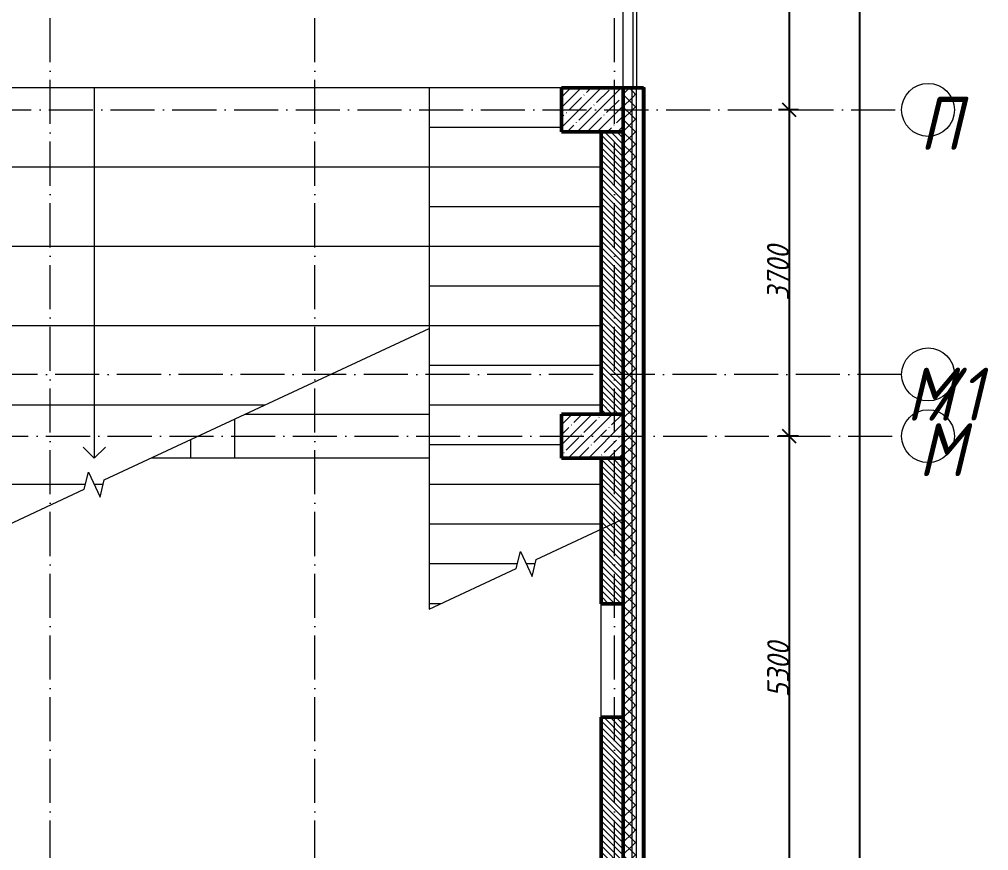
# Model space of a CAD drawing. Header units: millimetres. Extents: x -606178 to 312196, y -19338 to 632709.
# Drawn here: x -409131 to -398136, y 469875 to 479302 of the extents above; entities that cross this region are included whole.
import ezdxf

# ---------------------------------------------------------------- set-up
doc = ezdxf.new("R2010")
doc.units = ezdxf.units.MM
doc.linetypes.add('50_200_ШТРИХ_1Т_ш5_п1_п1_', pattern=[700, 500, -100, 0, -100])
for name, color, linetype, lineweight in [('A-____-____-DIMS', 7, 'Continuous', 9), ('A-WALL-____-MCUT-2', 7, 'Continuous', 50), ('A-WALL-____-MCUT-3', 7, 'Continuous', 9), ('A-WALL-____-OTLN', 7, 'Continuous', 9), ('A-WALL-____-PATT-1', 7, 'Continuous', 9), ('A-WALL-FNSH-MCUT-1', 7, 'Continuous', 9), ('I-WALL-____-OTLN', 7, 'Continuous', 9), ('S-COLS-____-MCUT', 7, 'Continuous', 50), ('S-COLS-____-OTLN', 7, 'Continuous', 9), ('S-GRID-____-IDEN', 7, 'Continuous', 9), ('S-GRID-____-OTLN-1', 7, '50_200_ШТРИХ_1Т_ш5_п1_п1_', 9), ('S-STRS-____-MBND', 7, 'Continuous', 9), ('S-STRS-____-OTLN-1', 7, 'Continuous', 9)]:
    doc.layers.add(name, color=color, linetype=linetype, lineweight=lineweight)
doc.styles.add('ISOCPEUR_I', font='isocpeui.ttf', dxfattribs={"width": 0.9, "height": 2.5})
doc.styles.add('ISOCPEUR_I_9', font='isocpeui.ttf', dxfattribs={"width": 0.9, "height": 250})
doc.dimstyles.new('ISO-2_5_0_9К_БОЛЬШОЙ_ОСИ', dxfattribs={"dimscale": 304.8, "dimtxt": 248.995294, "dimasz": 0.492126, "dimexe": 0.393701, "dimexo": 0, "dimgap": 0, "dimtad": 1, "dimdec": 0, "dimzin": 0, "dimdsep": 46, "dimtxsty": 'ISOCPEUR_I_9', "dimblk1": 'OBLIQUE', "dimblk2": 'OBLIQUE', "dimsah": 1, "dimcen": 0.09, "dimdle": 0.393701, "dimazin": 0, "dimtfac": 1, "dimtdec": 4, "dimtix": 1, "dimtmove": 0, "dimatfit": 3, "dimfxl": 1, "dimtvp": 1, "dimtolj": 1, "dimtzin": 0, "dimarcsym": 2})
pattern_1 = [(135, (-425830.77, 451794.26), (-35.35534, -35.35534), [])]
pattern_2 = [(45, (-425830.77, 451794.26), (-70.71068, 70.71068), []), (135, (-425830.77, 451794.26), (-70.71068, -70.71068), [])]

# ---------------------------------------------------------------- blocks, each defined once
blk = doc.blocks.new('BSC_Колонна _Прямоугольная - 500х700-V117-АР1_План отверстий 1 этажа в осях 1-64_А-ГГ')
at = {"layer": 'S-COLS-____-OTLN'}
h = blk.add_hatch(dxfattribs=at)
h.set_pattern_fill('FP_150', color=256, style=0, pattern_type=2)
h.set_pattern_definition([(315, (-22781.04, 23200), (114.04925, 114.04925), []), (315, (-22781.04, 23085.95), (114.04925, 114.04925), [201.613, -40.323, 3.353, -36.97])])
h.paths.add_polyline_path([(-250, 350), (-250, -350), (250, -350), (250, 350)], flags=0)
at = {"layer": 'S-COLS-____-MCUT'}
for p, q in [((250, 350), (-250, 350)), ((-250, 350), (-250, -350)), ((250, -350), (250, 350)), ((-250, -350), (250, -350))]:
    blk.add_line(p, q, dxfattribs=at)
blk = doc.blocks.new('BSC_Колонна _Прямоугольная - 500х700-V118-АР1_План отверстий 1 этажа в осях 1-64_А-ГГ')
at = {"layer": 'S-COLS-____-OTLN'}
h = blk.add_hatch(dxfattribs=at)
h.set_pattern_fill('FP_151', color=256, style=0, pattern_type=2)
h.set_pattern_definition([(315, (-26481.04, 23200), (114.04925, 114.04925), []), (315, (-26481.04, 23085.95), (114.04925, 114.04925), [201.613, -40.323, 3.353, -36.97])])
h.paths.add_polyline_path([(-250, -350), (250, -350), (250, 350), (-250, 350)], flags=0)
at = {"layer": 'S-COLS-____-MCUT'}
for p, q in [((250, 350), (-250, 350)), ((-250, 350), (-250, -350)), ((250, -350), (250, 350)), ((-250, -350), (250, -350))]:
    blk.add_line(p, q, dxfattribs=at)
blk = doc.blocks.new('Ось сетки - Круг_Ø6_00__ISO-2_5_0_9K_-25732049-АР1_План отверстий 1 этажа в осях 1-64_А-ГГ')
at = {"layer": 'S-GRID-____-IDEN'}
blk.add_circle((0, 0), 3, dxfattribs=at)
blk = doc.blocks.new('_Oblique')
at = {"color": 0, "linetype": 'ByBlock', "lineweight": -2}
blk.add_line((-0.5, -0.5), (0.5, 0.5), dxfattribs=at)
blk = doc.blocks.new('*D4246')
at = {"layer": 'A-____-____-DIMS', "color": 0, "lineweight": -2, "transparency": 16777216}
for p, q in [((-400398, 484395), (-400398, 478155)), ((-400292, 484275), (-400518, 484275)), ((-400292, 478275), (-400518, 478275))]:
    blk.add_line(p, q, dxfattribs=at)
at = {"layer": 'Defpoints', "color": 0, "transparency": 16777216}
for p in [(-400292, 484275), (-400398, 478275), (-400292, 478275)]:
    blk.add_point(p, dxfattribs=at)
at = {"layer": 'A-____-____-DIMS', "color": 0, "lineweight": -2, "transparency": 16777216, "xscale": 150, "yscale": 150, "zscale": 150}
for p, rotation in [((-400398, 484275), 90), ((-400398, 478275), 270)]:
    blk.add_blockref('_Oblique', p, dxfattribs=dict(at, rotation=rotation))
at = {"layer": 'A-____-____-DIMS', "color": 0, "transparency": 16777216, "insert": (-400523, 481275), "char_height": 250, "width": 758.48, "attachment_point": 5, "rotation": 90, "style": 'ISOCPEUR_I_9'}
blk.add_mtext('\\A1;6000', dxfattribs=at)
blk = doc.blocks.new('*D4247')
at = {"layer": 'A-____-____-DIMS', "color": 0, "lineweight": -2, "transparency": 16777216}
for p, q in [((-400398, 478395), (-400398, 474455)), ((-400292, 478275), (-400518, 478275)), ((-400292, 474575), (-400518, 474575))]:
    blk.add_line(p, q, dxfattribs=at)
at = {"layer": 'Defpoints', "color": 0, "transparency": 16777216}
for p in [(-400292, 478275), (-400398, 474575), (-400292, 474575)]:
    blk.add_point(p, dxfattribs=at)
at = {"layer": 'A-____-____-DIMS', "color": 0, "lineweight": -2, "transparency": 16777216, "xscale": 150, "yscale": 150, "zscale": 150}
for p, rotation in [((-400398, 478275), 90), ((-400398, 474575), 270)]:
    blk.add_blockref('_Oblique', p, dxfattribs=dict(at, rotation=rotation))
at = {"layer": 'A-____-____-DIMS', "color": 0, "transparency": 16777216, "insert": (-400525, 476425), "char_height": 250, "width": 758.48, "attachment_point": 5, "rotation": 90, "style": 'ISOCPEUR_I_9'}
blk.add_mtext('\\A1;3700', dxfattribs=at)
blk = doc.blocks.new('*D4248')
at = {"layer": 'A-____-____-DIMS', "color": 0, "lineweight": -2, "transparency": 16777216}
for p, q in [((-400398, 474695), (-400398, 469155)), ((-400292, 474575), (-400518, 474575)), ((-400292, 469275), (-400518, 469275))]:
    blk.add_line(p, q, dxfattribs=at)
at = {"layer": 'Defpoints', "color": 0, "transparency": 16777216}
for p in [(-400292, 474575), (-400398, 469275), (-400292, 469275)]:
    blk.add_point(p, dxfattribs=at)
at = {"layer": 'A-____-____-DIMS', "color": 0, "lineweight": -2, "transparency": 16777216, "xscale": 150, "yscale": 150, "zscale": 150}
for p, rotation in [((-400398, 474575), 90), ((-400398, 469275), 270)]:
    blk.add_blockref('_Oblique', p, dxfattribs=dict(at, rotation=rotation))
at = {"layer": 'A-____-____-DIMS', "color": 0, "transparency": 16777216, "insert": (-400523, 471925), "char_height": 250, "width": 758.48, "attachment_point": 5, "rotation": 90, "style": 'ISOCPEUR_I_9'}
blk.add_mtext('\\A1;5300', dxfattribs=at)
blk = doc.blocks.new('*D4250')
at = {"layer": 'A-____-____-DIMS', "color": 0, "lineweight": -2, "transparency": 16777216}
for p, q in [((-399598, 465855), (-399598, 499545)), ((-399704, 499425), (-399478, 499425)), ((-399704, 465975), (-399478, 465975))]:
    blk.add_line(p, q, dxfattribs=at)
at = {"layer": 'Defpoints', "color": 0, "transparency": 16777216}
for p in [(-399704, 499425), (-399598, 499425), (-399704, 465975)]:
    blk.add_point(p, dxfattribs=at)
at = {"layer": 'A-____-____-DIMS', "color": 0, "lineweight": -2, "transparency": 16777216, "xscale": 150, "yscale": 150, "zscale": 150}
for p, rotation in [((-399598, 499425), 90), ((-399598, 465975), 270)]:
    blk.add_blockref('_Oblique', p, dxfattribs=dict(at, rotation=rotation))
at = {"layer": 'A-____-____-DIMS', "color": 0, "transparency": 16777216, "insert": (-399723, 482700), "char_height": 250, "width": 971.08, "attachment_point": 5, "rotation": 90, "style": 'ISOCPEUR_I_9'}
blk.add_mtext('\\A1;33450', dxfattribs=at)

msp = doc.modelspace()

# ---------------------------------------------------------------- hatches: boundary and pattern name
at = {"layer": 'A-WALL-____-PATT-1'}
h = msp.add_hatch(dxfattribs=at)
h.set_pattern_fill('FP_1', color=256, style=0, pattern_type=2)
h.set_pattern_definition(pattern_2)
h.paths.add_polyline_path([(-402180.7712, 461325.3011), (-402180.7712, 463525.3011), (-402274.7712, 463525.3011), (-402274.7712, 463450.3011), (-402280.7712, 463450.3011), (-402280.7712, 461325.3011)], flags=0)
h.paths.add_polyline_path([(-402274.7712, 465325.3011), (-402180.7712, 465325.3011), (-402180.7712, 478525.3011), (-402280.7712, 478525.3011), (-402280.7712, 465400.3011), (-402274.7712, 465400.3011), (-402274.7712, 465331.3011)], flags=0)
h.paths.add_polyline_path([(-402274.7712, 483325.3011), (-402180.7712, 483325.3011), (-402180.7712, 484525.3011), (-402280.7712, 484525.3011), (-402280.7712, 483400.3011), (-402274.7712, 483400.3011), (-402274.7712, 483331.3011)], flags=0)
h.paths.add_polyline_path([(-402274.7712, 486325.3011), (-402180.7712, 486325.3011), (-402180.7712, 487525.3011), (-402274.7712, 487525.3011), (-402274.7712, 487450.3011), (-402280.7712, 487450.3011), (-402280.7712, 486400.3011), (-402274.7712, 486400.3011), (-402274.7712, 486331.3011)], flags=0)
h.paths.add_polyline_path([(-402180.7712, 489325.3011), (-402180.7712, 490525.3011), (-402280.7712, 490525.3011), (-402280.7712, 489400.3011), (-402274.7712, 489400.3011), (-402274.7712, 489325.3011)], flags=0)
h.paths.add_polyline_path([(-402274.7712, 492325.3011), (-402180.7712, 492325.3011), (-402180.7712, 493345.3011), (-402280.7712, 493345.3011), (-402280.7712, 492400.3011), (-402274.7712, 492400.3011), (-402274.7712, 492331.3011)], flags=0)
h = msp.add_hatch(dxfattribs=at)
h.set_pattern_fill('FP_1', color=256, style=0, pattern_type=2)
h.set_pattern_definition(pattern_2)
h.paths.add_polyline_path([(-402130.7712, 461325.3011), (-402130.7712, 463525.3011), (-402180.7712, 463525.3011), (-402180.7712, 461325.3011)], flags=0)
h.paths.add_polyline_path([(-402180.7712, 465325.3011), (-402130.7712, 465325.3011), (-402130.7712, 478525.3011), (-402180.7712, 478525.3011), (-402180.7712, 466288.6491)], flags=0)
h.paths.add_polyline_path([(-402130.7712, 483325.3011), (-402130.7712, 484525.3011), (-402180.7712, 484525.3011), (-402180.7712, 483325.3011)], flags=0)
h.paths.add_polyline_path([(-402130.7712, 486325.3011), (-402130.7712, 487525.3011), (-402180.7712, 487525.3011), (-402180.7712, 486325.3011)], flags=0)
h.paths.add_polyline_path([(-402180.7712, 489325.3011), (-402130.7712, 489325.3011), (-402130.7712, 490525.3011), (-402180.7712, 490525.3011), (-402180.7712, 490368.4809)], flags=0)
h.paths.add_polyline_path([(-402130.7712, 492325.3011), (-402130.7712, 493345.3011), (-402180.7712, 493345.3011), (-402180.7712, 492325.3011)], flags=0)
h = msp.add_hatch(dxfattribs=at)
h.set_pattern_fill('FP_3', color=256, style=0, pattern_type=2)
h.set_pattern_definition([(45, (-425830.77, 451794.26), (-85.5366, 85.5366), []), (45, (-425773.75, 451794.26), (-85.5366, 85.5366), [])])
h.paths.add_polyline_path([(-402030.7712, 461515.3011), (-402030.7712, 463525.3011), (-402050.7712, 463525.3011), (-402050.7712, 461515.3011)], flags=0)
h.paths.add_polyline_path([(-402030.7712, 465325.3011), (-402030.7712, 478525.3011), (-402050.7712, 478525.3011), (-402050.7712, 465325.3011)], flags=0)
h.paths.add_polyline_path([(-402050.7712, 483325.3011), (-402030.7712, 483325.3011), (-402030.7712, 484525.3011), (-402050.7712, 484525.3011), (-402050.7712, 483488.529)], flags=0)
h.paths.add_polyline_path([(-402030.7712, 486325.3011), (-402030.7712, 487525.3011), (-402050.7712, 487525.3011), (-402050.7712, 486325.3011)], flags=0)
h.paths.add_polyline_path([(-402030.7712, 489325.3011), (-402030.7712, 490525.3011), (-402050.7712, 490525.3011), (-402050.7712, 489325.3011)], flags=0)
h.paths.add_polyline_path([(-402030.7712, 492325.3011), (-402030.7712, 493345.3011), (-402050.7712, 493345.3011), (-402050.7712, 492325.3011)], flags=0)
h = msp.add_hatch(dxfattribs=at)
h.set_pattern_fill('FP_6', color=256, style=0, pattern_type=2)
h.set_pattern_definition(pattern_1)
h.paths.add_polyline_path([(-402280.7712, 474825.3011), (-402280.7712, 478025.3011), (-402530.7712, 478025.3011), (-402530.7712, 474825.3011)], flags=0)
h = msp.add_hatch(dxfattribs=at)
h.set_pattern_fill('FP_6', color=256, style=0, pattern_type=2)
h.set_pattern_definition(pattern_1)
h.paths.add_polyline_path([(-402280.7712, 469525.3011), (-402280.7712, 471386.3545), (-402530.7712, 471386.3545), (-402530.7712, 469525.3011)], flags=0)
h.paths.add_polyline_path([(-402280.7712, 472675.3011), (-402280.7712, 474325.3011), (-402530.7712, 474325.3011), (-402530.7712, 472675.3011)], flags=0)

# ---------------------------------------------------------------- linework, layer by layer
at = {"layer": 'A-WALL-____-MCUT-2'}
for p, q in [((-402050.7712, 478525.3011), (-402280.7712, 478525.3011)), ((-402050.7712, 478525.3011), (-402050.7712, 465325.3011)), ((-402530.7712, 478025.3011), (-402530.7712, 474825.3011)), ((-402280.7712, 478025.3011), (-402280.7712, 474825.3011)), ((-402530.7712, 474325.3011), (-402530.7712, 472675.3011)), ((-402280.7712, 474325.3011), (-402280.7712, 469525.3011)), ((-402530.7712, 472675.3011), (-402280.7712, 472675.3011)), ((-402530.7712, 471386.3545), (-402530.7712, 469525.3011)), ((-402280.7712, 471386.3545), (-402530.7712, 471386.3545))]:
    msp.add_line(p, q, dxfattribs=at)
at = {"layer": 'A-WALL-____-MCUT-3'}
for p, q in [((-402180.7712, 465325.3011), (-402180.7712, 478525.3011)), ((-402130.7712, 465325.3011), (-402130.7712, 478525.3011))]:
    msp.add_line(p, q, dxfattribs=at)
at = {"layer": 'A-WALL-____-OTLN'}
for p, q in [((-402280.7712, 478525.3011), (-402280.7712, 483325.3011)), ((-402170.7712, 483325.3011), (-402170.7712, 478525.3011)), ((-402130.7712, 483325.3011), (-402130.7712, 478525.3011)), ((-406690.7712, 474766.7303), (-406690.7712, 474325.3011)), ((-406565.1657, 474825.3011), (-404480.7712, 474825.3011)), ((-407190.7712, 474533.5765), (-407190.7712, 474325.3011)), ((-407190.7712, 474325.3011), (-407637.4191, 474325.3011)), ((-404480.7712, 474325.3011), (-406690.7712, 474325.3011))]:
    msp.add_line(p, q, dxfattribs=at)
at = {"layer": 'A-WALL-FNSH-MCUT-1'}
for p, q in [((-402030.7712, 478525.3011), (-402050.7712, 478525.3011)), ((-402030.7712, 465325.3011), (-402030.7712, 478525.3011))]:
    msp.add_line(p, q, dxfattribs=at)
at = {"layer": 'I-WALL-____-OTLN'}
msp.add_line((-402530.7712, 471386.3545), (-402530.7712, 472675.3011), dxfattribs=at)
at = {"layer": 'S-COLS-____-OTLN'}
msp.add_line((-406690.7712, 474325.3011), (-407190.7712, 474325.3011), dxfattribs=at)
at = {"layer": 'S-GRID-____-OTLN-1'}
for p, q in [((-408780.7712, 447311.6528), (-408780.7712, 501675.2188)), ((-405780.7712, 447311.6528), (-405780.7712, 501675.2188)), ((-402380.7712, 447311.6528), (-402380.7712, 501675.2188)), ((-430499.5414, 478275.3011), (-399123.032, 478275.3011)), ((-399123.032, 475275.3011), (-430499.5414, 475275.3011)), ((-417930.7712, 474575.3011), (-399123.032, 474575.3011))]:
    msp.add_line(p, q, dxfattribs=at)
at = {"layer": 'S-STRS-____-MBND'}
for p, q in [((-408167.4827, 474078.1284), (-404480.7712, 475797.2702)), ((-408394.0597, 473972.4738), (-408346.8053, 474166.9117)), ((-408346.8053, 474166.9117), (-408214.7371, 473883.6905)), ((-408214.7371, 473883.6905), (-408167.4827, 474078.1284)), ((-412080.7712, 472253.332), (-408394.0597, 473972.4738)), ((-403267.4827, 473178.1284), (-402280.7712, 473638.2396)), ((-403494.0597, 473072.4738), (-403446.8053, 473266.9117)), ((-403446.8053, 473266.9117), (-403314.7371, 472983.6905)), ((-403314.7371, 472983.6905), (-403267.4827, 473178.1284)), ((-404480.7712, 472612.3627), (-403494.0597, 473072.4738))]:
    msp.add_line(p, q, dxfattribs=at)
at = {"layer": 'S-STRS-____-OTLN-1'}
for p, q in [((-404480.7712, 478525.3011), (-411380.7712, 478525.3011)), ((-404480.7712, 478525.3011), (-411380.7712, 478525.3011)), ((-408280.7712, 478525.3011), (-408280.7712, 477625.3011)), ((-402980.7712, 478525.3011), (-404480.7712, 478525.3011)), ((-402980.7712, 478525.3011), (-404480.7712, 478525.3011)), ((-404480.7712, 478525.3011), (-404480.7712, 477625.3011)), ((-404480.7712, 478075.3011), (-404480.7712, 477625.3011)), ((-402980.7712, 478075.3011), (-404480.7712, 478075.3011)), ((-402980.7712, 478075.3011), (-404480.7712, 478075.3011)), ((-404480.7712, 477625.3011), (-412080.7712, 477625.3011)), ((-404480.7712, 477625.3011), (-412080.7712, 477625.3011)), ((-408280.7712, 477625.3011), (-408280.7712, 476725.3011)), ((-402530.7712, 477625.3011), (-404480.7712, 477625.3011)), ((-402530.7712, 477625.3011), (-404480.7712, 477625.3011)), ((-404480.7712, 477625.3011), (-404480.7712, 476725.3011)), ((-404480.7712, 477175.3011), (-404480.7712, 476725.3011)), ((-402530.7712, 477175.3011), (-404480.7712, 477175.3011)), ((-402530.7712, 477175.3011), (-404480.7712, 477175.3011)), ((-404480.7712, 476725.3011), (-412080.7712, 476725.3011)), ((-404480.7712, 476725.3011), (-412080.7712, 476725.3011)), ((-408280.7712, 476725.3011), (-408280.7712, 475825.3011)), ((-402530.7712, 476725.3011), (-404480.7712, 476725.3011)), ((-402530.7712, 476725.3011), (-404480.7712, 476725.3011)), ((-404480.7712, 476725.3011), (-404480.7712, 475825.3011)), ((-404480.7712, 476275.3011), (-404480.7712, 475825.3011)), ((-402530.7712, 476275.3011), (-404480.7712, 476275.3011)), ((-402530.7712, 476275.3011), (-404480.7712, 476275.3011)), ((-404480.7712, 475825.3011), (-412080.7712, 475825.3011)), ((-404480.7712, 475825.3011), (-412080.7712, 475825.3011)), ((-408280.7712, 475825.3011), (-408280.7712, 474925.3011)), ((-402530.7712, 475825.3011), (-404480.7712, 475825.3011)), ((-402530.7712, 475825.3011), (-404480.7712, 475825.3011)), ((-404480.7712, 475825.3011), (-404480.7712, 475797.2702)), ((-404480.7712, 475797.2702), (-404480.7712, 475375.3011)), ((-404480.7712, 475375.3011), (-404480.7712, 474925.3011)), ((-402530.7712, 475375.3011), (-404480.7712, 475375.3011)), ((-402530.7712, 475375.3011), (-404480.7712, 475375.3011)), ((-406350.715, 474925.3011), (-412080.7712, 474925.3011)), ((-406350.715, 474925.3011), (-412080.7712, 474925.3011)), ((-408280.7712, 474925.3011), (-408280.7712, 474325.3011)), ((-404480.7712, 474925.3011), (-404480.7712, 474475.3011)), ((-402530.7712, 474925.3011), (-404480.7712, 474925.3011)), ((-402530.7712, 474925.3011), (-404480.7712, 474925.3011)), ((-408280.7712, 474325.3011), (-408405.7712, 474450.3011)), ((-408280.7712, 474325.3011), (-408155.7712, 474450.3011)), ((-404480.7712, 474475.3011), (-404480.7712, 474025.3011)), ((-402980.7712, 474475.3011), (-404480.7712, 474475.3011)), ((-402980.7712, 474475.3011), (-404480.7712, 474475.3011)), ((-408381.221, 474025.3011), (-412080.7712, 474025.3011)), ((-408381.221, 474025.3011), (-412080.7712, 474025.3011)), ((-408180.3214, 474025.3011), (-408280.7712, 474025.3011)), ((-408180.3214, 474025.3011), (-408280.7712, 474025.3011)), ((-404480.7712, 474025.3011), (-404480.7712, 473575.3011)), ((-402530.7712, 474025.3011), (-404480.7712, 474025.3011)), ((-402530.7712, 474025.3011), (-404480.7712, 474025.3011)), ((-404480.7712, 473575.3011), (-404480.7712, 473125.3011)), ((-402530.7712, 473575.3011), (-404480.7712, 473575.3011)), ((-402530.7712, 473575.3011), (-404480.7712, 473575.3011)), ((-404480.7712, 473125.3011), (-404480.7712, 472675.3011)), ((-403481.221, 473125.3011), (-404480.7712, 473125.3011)), ((-403481.221, 473125.3011), (-404480.7712, 473125.3011)), ((-403280.3214, 473125.3011), (-403380.7712, 473125.3011)), ((-403280.3214, 473125.3011), (-403380.7712, 473125.3011)), ((-404480.7712, 472675.3011), (-404480.7712, 472612.3627)), ((-404345.7993, 472675.3011), (-404480.7712, 472675.3011)), ((-404345.7993, 472675.3011), (-404480.7712, 472675.3011))]:
    msp.add_line(p, q, dxfattribs=at)

# ---------------------------------------------------------------- block references
at = {"layer": 'S-COLS-____-OTLN', "rotation": 89.9999999999999}
for name, p in [('BSC_Колонна _Прямоугольная - 500х700-V118-АР1_План отверстий 1 этажа в осях 1-64_А-ГГ', (-402630.7712, 478275.3011)), ('BSC_Колонна _Прямоугольная - 500х700-V117-АР1_План отверстий 1 этажа в осях 1-64_А-ГГ', (-402630.7712, 474575.3011))]:
    msp.add_blockref(name, p, dxfattribs=at)
at = {"layer": 'S-GRID-____-IDEN', "xscale": 99.99999999999993, "yscale": 99.99999999999993, "zscale": 99.99999999999993}
for p, rotation in [((-398823.032, 478275.3011), 269.9999999999996), ((-398823.032, 475275.3011), 89.9999999999998), ((-398823.032, 474575.3011), 269.9999999999996)]:
    msp.add_blockref('Ось сетки - Круг_Ø6_00__ISO-2_5_0_9K_-25732049-АР1_План отверстий 1 этажа в осях 1-64_А-ГГ', p, dxfattribs=dict(at, rotation=rotation))

# ---------------------------------------------------------------- texts
at = {"layer": 'S-GRID-____-IDEN', "char_height": 600, "attachment_point": 1, "style": 'ISOCPEUR_I'}
for s, insert, width in [('\\fISOCPEUR|b0|i1|c204|p34|;\\W.9;П', (-398921.0115, 478421.9336), 223.670812), ('\\fISOCPEUR|b0|i1|c204|p34|;\\W.9;М', (-399070.6525, 475351.377), 252.531562), ('/1', (-398862.2931, 475351.377), 346.329), ('\\fISOCPEUR|b0|i1|c204|p34|;\\W.9;М', (-398932.7115, 474721.9336), 252.531562)]:
    msp.add_mtext(s, dxfattribs=dict(at, insert=insert, width=width))

# ---------------------------------------------------------------- dimensions: what is measured, and where the dimension line sits
at = {"layer": 'A-____-____-DIMS'}
for base, p1, p2, override, picture, middle in [((-399598.2379, 499425.3011), (-399704.3039, 465975.3011), (-399704.3039, 499425.3011), {"dimpost": '<>', "dimfxl": 33450}, '*D4250', (-399723.2379, 482700.3011)), ((-400398.2379, 478275.3011), (-400292.1719, 484275.3011), (-400292.1719, 478275.3011), {"dimpost": '<>', "dimfxl": 6000}, '*D4246', (-400523.2379, 481275.3011)), ((-400398.2379, 474575.3011), (-400292.1719, 478275.3011), (-400292.1719, 474575.3011), {"dimpost": '<>', "dimfxl": 3700}, '*D4247', (-400524.8477, 476425.3011)), ((-400398.2379, 469275.3011), (-400292.1719, 474575.3011), (-400292.1719, 469275.3011), {"dimpost": '<>', "dimfxl": 5300}, '*D4248', (-400523.2379, 471925.3011))]:
    dim = msp.add_linear_dim(base=base, p1=p1, p2=p2, angle=90, dimstyle='ISO-2_5_0_9К_БОЛЬШОЙ_ОСИ', override=override, dxfattribs=at)
    dim.commit()
    dim.dimension.update_dxf_attribs({"geometry": picture, "text_midpoint": middle})

doc.saveas('drawing.dxf')
